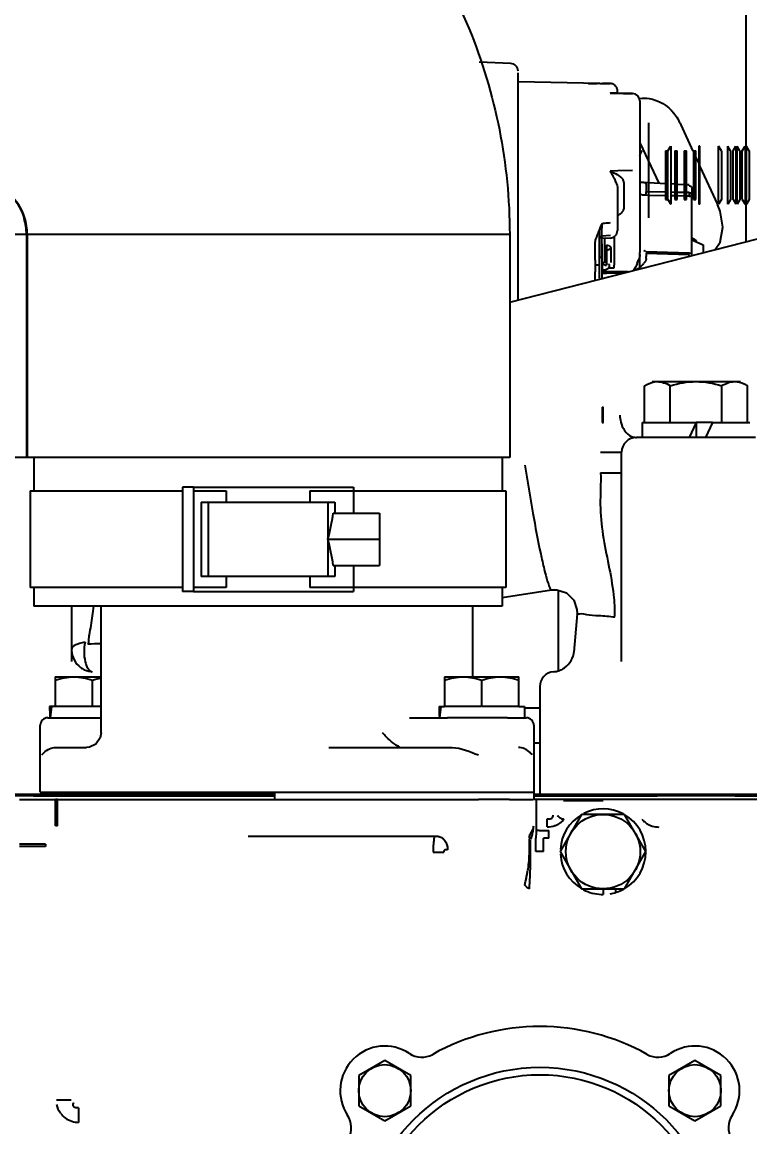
# Model space of a CAD drawing. Header units: millimetres. Extents: x 9130 to 9550, y -18883 to -17651.
# Drawn here: x 9353.588 to 9354.566, y -18044.367 to -18042.881 of the extents above; entities that cross this region are included whole.
import ezdxf

# ---------------------------------------------------------------- set-up
doc = ezdxf.new("R2010")
doc.units = ezdxf.units.MM
doc.layers.add('1430851_DXF_CONTINUOUS_LINE', color=7, linetype='Continuous')
doc.layers.add('3884027_DKREDXF_CONTINUOUS_LINE', color=7, linetype='Continuous')
doc.styles.add('KOTE ZA MONNTAZU', font='simplex.shx', dxfattribs={"width": 0.7, "oblique": 8, "height": 3})
doc.dimstyles.new('KOTE ZA MONTAZU u cm', dxfattribs={"dimscale": 0, "dimtxt": 1.5, "dimasz": 1.5, "dimexe": 0.8, "dimexo": 0.1, "dimgap": 1, "dimtad": 1, "dimdec": 1, "dimlfac": 10, "dimzin": 12, "dimdsep": 46, "dimtxsty": 'KOTE ZA MONNTAZU', "dimcen": 1.5, "dimclrt": 1, "dimadec": 0, "dimazin": 0, "dimtfac": 1, "dimtdec": 1, "dimtmove": 0, "dimatfit": 3, "dimfxl": 1, "dimtolj": 2, "dimtzin": 0, "dimarcsym": 0})

# ---------------------------------------------------------------- blocks, each defined once
blk = doc.blocks.new('*D1102')
at = {"color": 0, "lineweight": -2, "transparency": 16777216}
for p, q in [((9345.4099, -18047.6265), (9345.4099, -18048.7074)), ((9359.4099, -18047.6265), (9359.4099, -18048.7074)), ((9346.0099, -18048.5074), (9358.8099, -18048.5074))]:
    blk.add_line(p, q, dxfattribs=at)
at = {"color": 0, "transparency": 16777216}
for points in [[(9346.0099, -18048.4074), (9346.0099, -18048.6074), (9345.4099, -18048.5074)], [(9358.8099, -18048.4074), (9358.8099, -18048.6074), (9359.4099, -18048.5074)]]:
    blk.add_solid(points, dxfattribs=at)
at = {"layer": 'Defpoints', "color": 0, "transparency": 16777216}
for p in [(9345.4099, -18047.5265), (9359.4099, -18047.5265), (9359.4099, -18048.5074)]:
    blk.add_point(p, dxfattribs=at)
at = {"color": 1, "transparency": 16777216, "insert": (9352.4099, -18047.7074), "char_height": 3, "width": 6.923188, "attachment_point": 5, "style": 'KOTE ZA MONNTAZU'}
blk.add_mtext('\\A2;{\\H0.4x;140 cm}', dxfattribs=at)

msp = doc.modelspace()

# ---------------------------------------------------------------- linework, layer by layer
at = {"layer": '1430851_DXF_CONTINUOUS_LINE', "color": 7, "linetype": 'Continuous'}
for p, q in [((9354.5614, -18043.0477), (9354.5614, -18042.6072)), ((9354.5614, -18043.1762), (9354.5614, -18043.126))]:
    msp.add_line(p, q, dxfattribs=at)
at = {"layer": '3884027_DKREDXF_CONTINUOUS_LINE', "color": 6, "linetype": 'Continuous'}
for p, q in [((9354.2448, -18042.9368), (9354.2022, -18042.9348)), ((9354.2545, -18043.2549), (9354.2545, -18042.9494)), ((9354.3646, -18042.9635), (9354.2546, -18042.9615)), ((9354.3645, -18042.9635), (9354.3682, -18042.9635)), ((9354.3785, -18042.9637), (9354.3682, -18042.9635)), ((9354.3682, -18042.9635), (9354.3751, -18042.9637)), ((9354.3751, -18042.9637), (9354.3785, -18042.9637)), ((9354.3826, -18042.9769), (9354.3785, -18042.9768)), ((9354.3871, -18042.977), (9354.3826, -18042.9769)), ((9354.4086, -18042.977), (9354.3845, -18042.9764)), ((9354.3907, -18042.9771), (9354.3871, -18042.977)), ((9354.3884, -18042.9765), (9354.3884, -18042.9737)), ((9354.3965, -18042.9773), (9354.3907, -18042.9771)), ((9354.4005, -18042.9774), (9354.3965, -18042.9773)), ((9354.4184, -18042.987), (9354.4184, -18043.1906)), ((9354.4735, -18043.019), (9354.4898, -18043.0546)), ((9354.4189, -18043.0441), (9354.4437, -18043.0978)), ((9354.453, -18043.0543), (9354.4562, -18043.0543)), ((9354.4562, -18043.0543), (9354.46, -18043.0477)), ((9354.4562, -18043.1194), (9354.4562, -18043.0543)), ((9354.4655, -18043.0543), (9354.4687, -18043.0543)), ((9354.478, -18043.0543), (9354.4812, -18043.0543)), ((9354.4905, -18043.0543), (9354.4937, -18043.0543)), ((9354.4992, -18043.0477), (9354.4975, -18043.0477)), ((9354.528, -18043.0543), (9354.5242, -18043.0477)), ((9354.5405, -18043.0543), (9354.5367, -18043.0477)), ((9354.5437, -18043.0543), (9354.5475, -18043.0477)), ((9354.553, -18043.0543), (9354.5492, -18043.0477)), ((9354.5562, -18043.0543), (9354.56, -18043.0477)), ((9354.5655, -18043.0543), (9354.5617, -18043.0477)), ((9354.4933, -18043.062), (9354.4975, -18043.0712)), ((9354.3886, -18043.0811), (9354.3785, -18043.0813)), ((9354.4085, -18043.0807), (9354.3886, -18043.0811)), ((9354.4992, -18043.075), (9354.5228, -18043.1263)), ((9354.4537, -18043.0984), (9354.4216, -18043.0968)), ((9354.4662, -18043.099), (9354.46, -18043.0987)), ((9354.4786, -18043.0996), (9354.4693, -18043.0992)), ((9354.4845, -18043.0999), (9354.4818, -18043.0998)), ((9354.3884, -18043.104), (9354.3884, -18043.1613)), ((9354.4531, -18043.1097), (9354.427, -18043.1092)), ((9354.4303, -18043.114), (9354.427, -18043.1139)), ((9354.453, -18043.1144), (9354.4303, -18043.114)), ((9354.4656, -18043.11), (9354.46, -18043.1098)), ((9354.4655, -18043.1147), (9354.4602, -18043.1145)), ((9354.478, -18043.1149), (9354.4686, -18043.1147)), ((9354.4781, -18043.1102), (9354.4687, -18043.11)), ((9354.4845, -18043.115), (9354.4811, -18043.115)), ((9354.4845, -18043.1103), (9354.4812, -18043.1103)), ((9354.4884, -18043.1043), (9354.4884, -18043.1134)), ((9354.4884, -18043.1952), (9354.4884, -18043.1162)), ((9354.453, -18043.1194), (9354.4562, -18043.1194)), ((9354.4562, -18043.1194), (9354.46, -18043.126)), ((9354.4655, -18043.1194), (9354.4687, -18043.1194)), ((9354.478, -18043.1194), (9354.4812, -18043.1194)), ((9354.4905, -18043.1194), (9354.4937, -18043.1194)), ((9354.4992, -18043.126), (9354.4975, -18043.126)), ((9354.5264, -18043.1353), (9354.5228, -18043.1263)), ((9354.528, -18043.1194), (9354.5242, -18043.126)), ((9354.5405, -18043.1194), (9354.5367, -18043.126)), ((9354.5437, -18043.1194), (9354.5475, -18043.126)), ((9354.553, -18043.1194), (9354.5492, -18043.126)), ((9354.5562, -18043.1194), (9354.56, -18043.126)), ((9354.5655, -18043.1194), (9354.5617, -18043.126)), ((9354.3869, -18043.1666), (9354.3884, -18043.1614)), ((9353.5933, -18043.1665), (9353.5933, -18043.4665)), ((9353.5946, -18043.4665), (9353.5946, -18043.1665)), ((9354.2433, -18043.1665), (9354.2433, -18043.4665)), ((9354.2433, -18043.2577), (9354.5764, -18043.1724)), ((9354.3637, -18043.1618), (9354.3637, -18043.2255)), ((9354.3791, -18043.1714), (9354.3667, -18043.1722)), ((9354.3791, -18043.1714), (9354.383, -18043.1702)), ((9354.383, -18043.1702), (9354.3869, -18043.1666)), ((9354.3837, -18043.1696), (9354.3837, -18043.2079)), ((9354.492, -18043.1732), (9354.4884, -18043.1716)), ((9354.4884, -18043.1739), (9354.5037, -18043.1807)), ((9354.492, -18043.1732), (9354.4947, -18043.175)), ((9354.3584, -18043.2011), (9354.3584, -18043.1809)), ((9354.3792, -18043.1845), (9354.3792, -18043.2043)), ((9354.5037, -18043.1807), (9354.5037, -18043.191)), ((9354.3584, -18043.2072), (9354.3637, -18043.2072)), ((9354.3584, -18043.2282), (9354.3584, -18043.2169)), ((9354.3678, -18043.2258), (9354.3678, -18043.224)), ((9354.4348, -18043.3645), (9354.5539, -18043.3645)), ((9354.4246, -18043.4195), (9354.4246, -18043.3699)), ((9354.4593, -18043.4195), (9354.4593, -18043.3699)), ((9354.5285, -18043.4195), (9354.5285, -18043.3699)), ((9354.5632, -18043.4195), (9354.5632, -18043.3699)), ((9354.4214, -18043.4195), (9354.4214, -18043.4395)), ((9354.4214, -18043.4195), (9354.4939, -18043.4195)), ((9354.516, -18043.4195), (9354.5664, -18043.4195)), ((9354.5739, -18043.4395), (9354.4139, -18043.4395)), ((9353.6033, -18043.4665), (9353.6033, -18043.5115)), ((9354.2333, -18043.4665), (9354.2333, -18043.5115)), ((9354.3656, -18043.4595), (9354.3939, -18043.4595)), ((9354.3939, -18043.7406), (9354.3939, -18043.4595)), ((9354.3656, -18043.4873), (9354.3939, -18043.4873)), ((9353.5983, -18043.5115), (9353.5983, -18043.6415)), ((9353.8033, -18043.5065), (9353.8033, -18043.6465)), ((9353.8182, -18043.5065), (9353.8033, -18043.5065)), ((9354.2383, -18043.5115), (9354.2383, -18043.6415)), ((9353.8283, -18043.5265), (9354.0083, -18043.5265)), ((9353.8379, -18043.5265), (9353.8379, -18043.6265)), ((9353.9987, -18043.5265), (9353.9987, -18043.6265)), ((9354.006, -18043.5415), (9354.0683, -18043.5415)), ((9354.0683, -18043.5415), (9354.0683, -18043.6115)), ((9353.9987, -18043.5765), (9354.0683, -18043.5765)), ((9354.006, -18043.6115), (9354.0683, -18043.6115)), ((9354.0083, -18043.6265), (9353.8283, -18043.6265)), ((9353.6033, -18043.6415), (9353.6033, -18043.6665)), ((9353.8182, -18043.6465), (9353.8033, -18043.6465)), ((9354.2333, -18043.6415), (9354.2333, -18043.6665)), ((9354.2333, -18043.6548), (9354.2994, -18043.6446)), ((9354.2994, -18043.6446), (9354.3067, -18043.6444)), ((9354.3067, -18043.6444), (9354.3197, -18043.6486)), ((9354.3197, -18043.6486), (9354.3294, -18043.6582)), ((9354.2333, -18043.6665), (9353.6033, -18043.6665)), ((9353.6539, -18043.6665), (9353.6539, -18043.7408)), ((9353.6939, -18043.8366), (9353.6939, -18043.6665)), ((9354.1939, -18043.7615), (9354.1939, -18043.6665)), ((9354.3339, -18043.6766), (9354.3298, -18043.7282)), ((9353.632, -18043.7615), (9353.632, -18043.8015)), ((9353.632, -18043.7615), (9353.6939, -18043.7615)), ((9353.682, -18043.8015), (9353.682, -18043.766)), ((9354.1558, -18043.7615), (9354.1558, -18043.8015)), ((9354.1558, -18043.7615), (9354.2558, -18043.7615)), ((9354.2058, -18043.8015), (9354.2058, -18043.766)), ((9354.2558, -18043.8015), (9354.2558, -18043.7615)), ((9354.2839, -18043.7745), (9354.2839, -18043.9195)), ((9353.632, -18043.8015), (9353.627, -18043.8015)), ((9353.6816, -18043.8015), (9353.6324, -18043.8015)), ((9353.6939, -18043.8015), (9353.6824, -18043.8015)), ((9354.2633, -18043.8015), (9354.2633, -18043.8165)), ((9354.2839, -18043.8035), (9354.2633, -18043.8035)), ((9353.612, -18043.9165), (9353.612, -18043.8265)), ((9353.6223, -18043.8165), (9353.6939, -18043.8165)), ((9354.1084, -18043.8165), (9354.1596, -18043.8165)), ((9354.2404, -18043.8165), (9354.2655, -18043.8165)), ((9354.2758, -18043.8265), (9354.2758, -18043.9265)), ((9353.6328, -18043.8565), (9353.674, -18043.8565)), ((9353.6784, -18043.856), (9353.6743, -18043.8565)), ((9354.0002, -18043.8565), (9354.166, -18043.8565)), ((9354.2839, -18043.8505), (9354.2758, -18043.8505)), ((9353.7639, -18043.9195), (9353.7639, -18043.9165)), ((9353.8689, -18043.9195), (9353.8689, -18043.9165)), ((9353.73, -18043.9195), (9353.3697, -18043.9195)), ((9353.5839, -18043.9265), (9353.6325, -18043.9265)), ((9353.6029, -18043.9215), (9353.927, -18043.9215)), ((9353.6353, -18043.9265), (9354.2014, -18043.9265)), ((9354.2432, -18043.9265), (9354.2748, -18043.9265)), ((9354.2758, -18043.9215), (9354.4415, -18043.9215)), ((9356.1539, -18043.9265), (9354.2758, -18043.9265)), ((9354.2788, -18043.9265), (9354.2788, -18043.9538)), ((9354.67, -18043.9195), (9354.3178, -18043.9195)), ((9354.5466, -18043.9215), (9355.3815, -18043.9215)), ((9354.34, -18043.9465), (9354.3112, -18043.9965)), ((9354.3978, -18043.9465), (9354.34, -18043.9465)), ((9354.4266, -18043.9965), (9354.3978, -18043.9465)), ((9354.3112, -18043.9965), (9354.34, -18044.0465)), ((9354.3978, -18044.0465), (9354.4266, -18043.9965)), ((9354.34, -18044.0465), (9354.3978, -18044.0465)), ((9354.0753, -18044.2775), (9354.0403, -18044.2977)), ((9354.1103, -18044.2977), (9354.0753, -18044.2775)), ((9354.4925, -18044.2775), (9354.4575, -18044.2977)), ((9354.5275, -18044.2977), (9354.4925, -18044.2775)), ((9354.0403, -18044.2977), (9354.0403, -18044.3381)), ((9354.1103, -18044.3381), (9354.1103, -18044.2977)), ((9354.4575, -18044.2977), (9354.4575, -18044.3381)), ((9354.5275, -18044.3381), (9354.5275, -18044.2977)), ((9354.0403, -18044.3381), (9354.0753, -18044.3583)), ((9354.0753, -18044.3583), (9354.1103, -18044.3381)), ((9354.4575, -18044.3381), (9354.4925, -18044.3583)), ((9354.4925, -18044.3583), (9354.5275, -18044.3381))]:
    msp.add_line(p, q, dxfattribs=at)
at = {"layer": '3884027_DKREDXF_CONTINUOUS_LINE', "color": 7, "linetype": 'Continuous'}
for p, q in [((9354.4303, -18043.1443), (9354.4303, -18043.0164)), ((9354.453, -18043.0543), (9354.453, -18043.1194)), ((9354.46, -18043.0477), (9354.46, -18043.126)), ((9354.4655, -18043.0543), (9354.4655, -18043.1194)), ((9354.4687, -18043.1194), (9354.4687, -18043.0543)), ((9354.478, -18043.0543), (9354.478, -18043.1194)), ((9354.4812, -18043.1194), (9354.4812, -18043.0543)), ((9354.4905, -18043.0543), (9354.4905, -18043.1194)), ((9354.4937, -18043.1194), (9354.4937, -18043.0543)), ((9354.4975, -18043.0477), (9354.4975, -18043.126)), ((9354.4992, -18043.126), (9354.4992, -18043.0477)), ((9354.5242, -18043.126), (9354.5242, -18043.0477)), ((9354.528, -18043.0543), (9354.528, -18043.1194)), ((9354.5367, -18043.126), (9354.5367, -18043.0477)), ((9354.5405, -18043.0543), (9354.5405, -18043.1194)), ((9354.5437, -18043.1194), (9354.5437, -18043.0543)), ((9354.5475, -18043.0477), (9354.5475, -18043.126)), ((9354.5492, -18043.126), (9354.5492, -18043.0477)), ((9354.553, -18043.0543), (9354.553, -18043.1194)), ((9354.5562, -18043.1194), (9354.5562, -18043.0543)), ((9354.56, -18043.0477), (9354.56, -18043.126)), ((9354.5617, -18043.126), (9354.5617, -18043.0477)), ((9354.5655, -18043.0543), (9354.5655, -18043.1194)), ((9354.397, -18043.0983), (9354.397, -18043.129)), ((9354.427, -18043.101), (9354.427, -18043.1092)), ((9354.3883, -18043.1024), (9354.3884, -18043.104)), ((9354.427, -18043.1105), (9354.427, -18043.1092)), ((9354.4845, -18043.1103), (9354.4845, -18043.1124)), ((9354.4845, -18043.1124), (9354.4845, -18043.115)), ((9354.4878, -18043.103), (9354.4884, -18043.1043)), ((9354.4878, -18043.1119), (9354.4884, -18043.1134)), ((9354.4878, -18043.1156), (9354.4884, -18043.1162)), ((9354.4884, -18043.1043), (9354.4884, -18043.1041)), ((9354.4884, -18043.1162), (9354.4884, -18043.1134)), ((9354.2433, -18043.1665), (9352.5268, -18043.1665)), ((9354.367, -18043.1682), (9354.3787, -18043.1674)), ((9354.367, -18043.1722), (9354.367, -18043.1961)), ((9354.3707, -18043.1722), (9354.3707, -18043.205)), ((9354.3584, -18043.1809), (9354.3584, -18043.1786)), ((9354.3678, -18043.224), (9354.3678, -18043.1791)), ((9354.3735, -18043.1808), (9354.3735, -18043.2079)), ((9354.4184, -18043.2103), (9354.4184, -18043.1906)), ((9354.427, -18043.1893), (9354.4845, -18043.1912)), ((9354.3584, -18043.2011), (9354.3584, -18043.2169)), ((9354.3679, -18043.2043), (9354.3679, -18043.2142)), ((9354.427, -18043.1916), (9354.427, -18043.1963)), ((9354.427, -18043.1916), (9354.4845, -18043.1935)), ((9354.427, -18043.1987), (9354.427, -18043.1963)), ((9354.4845, -18043.1952), (9354.4845, -18043.1935)), ((9354.3707, -18043.2169), (9354.367, -18043.2169)), ((9354.3672, -18043.2184), (9354.3707, -18043.2184)), ((9354.3679, -18043.214), (9354.3679, -18043.2142)), ((9354.3735, -18043.2169), (9354.3707, -18043.2169)), ((9354.3707, -18043.2184), (9354.3735, -18043.2184)), ((9354.3837, -18043.2169), (9354.3735, -18043.2169)), ((9354.3735, -18043.2184), (9354.3837, -18043.2183)), ((9354.3754, -18043.2113), (9354.3837, -18043.2113)), ((9354.3837, -18043.2113), (9354.3837, -18043.2079)), ((9354.4025, -18043.2169), (9354.3837, -18043.2169)), ((9354.3837, -18043.2183), (9354.397, -18043.2183)), ((9354.3675, -18043.3989), (9354.3675, -18043.4195)), ((9354.3675, -18043.3989), (9354.3695, -18043.3989)), ((9354.3692, -18043.4195), (9354.3692, -18043.3989)), ((9354.3675, -18043.4195), (9354.3693, -18043.4195)), ((9354.4939, -18043.4195), (9354.4846, -18043.4395)), ((9354.4939, -18043.4195), (9354.4939, -18043.4395)), ((9354.516, -18043.4195), (9354.4939, -18043.4195)), ((9354.516, -18043.4195), (9354.5066, -18043.4395)), ((9354.2433, -18043.4665), (9352.5268, -18043.4665)), ((9353.5983, -18043.5115), (9353.8033, -18043.5115)), ((9353.8182, -18043.5065), (9353.8182, -18043.6465)), ((9353.8182, -18043.5065), (9354.0333, -18043.5065)), ((9353.8182, -18043.5115), (9353.862, -18043.5115)), ((9353.862, -18043.5115), (9353.862, -18043.5265)), ((9353.9747, -18043.5115), (9353.9747, -18043.5265)), ((9353.9747, -18043.5115), (9354.2383, -18043.5115)), ((9354.0333, -18043.5065), (9354.0333, -18043.5415)), ((9353.8283, -18043.5265), (9353.8283, -18043.6265)), ((9354.0083, -18043.5265), (9354.0083, -18043.5415)), ((9354.0083, -18043.6115), (9354.0083, -18043.6265)), ((9354.0333, -18043.6115), (9354.0333, -18043.6465)), ((9353.862, -18043.6265), (9353.862, -18043.6415)), ((9353.9747, -18043.6265), (9353.9747, -18043.6415)), ((9353.8033, -18043.6415), (9353.5983, -18043.6415)), ((9353.862, -18043.6415), (9353.8182, -18043.6415)), ((9353.8182, -18043.6465), (9354.0333, -18043.6465)), ((9354.2383, -18043.6415), (9353.9747, -18043.6415)), ((9354.3089, -18043.7546), (9354.3089, -18043.6446)), ((9353.627, -18043.8015), (9353.6245, -18043.8015)), ((9354.1483, -18043.8015), (9354.1558, -18043.8015)), ((9354.2054, -18043.8015), (9354.1562, -18043.8015)), ((9354.2554, -18043.8015), (9354.2062, -18043.8015)), ((9354.2558, -18043.8015), (9354.2633, -18043.8015)), ((9354.2404, -18043.8165), (9354.1596, -18043.8165)), ((9353.612, -18043.9165), (9354.2758, -18043.9165)), ((9353.927, -18043.9165), (9353.927, -18043.9265)), ((9353.6029, -18043.9215), (9353.4772, -18043.9215)), ((9353.6325, -18043.9618), (9353.6325, -18043.9265)), ((9353.6353, -18043.9265), (9353.6325, -18043.9265)), ((9353.6353, -18043.9618), (9353.6353, -18043.9265)), ((9353.927, -18043.9195), (9353.73, -18043.9195)), ((9354.2432, -18043.9265), (9354.2014, -18043.9265)), ((9354.3178, -18043.9195), (9354.2758, -18043.9195)), ((9354.5466, -18043.9215), (9354.4415, -18043.9215)), ((9353.6353, -18043.9618), (9353.6325, -18043.9618)), ((9354.2938, -18043.9633), (9354.2938, -18043.9525)), ((9353.9063, -18043.9761), (9353.8915, -18043.9761)), ((9353.9439, -18043.9761), (9353.8915, -18043.9761)), ((9354.1471, -18043.9761), (9353.9439, -18043.9761)), ((9354.2742, -18043.9681), (9354.2742, -18043.9681)), ((9354.2787, -18043.9965), (9354.2787, -18043.9782)), ((9354.283, -18043.9682), (9354.2961, -18043.9682)), ((9354.2887, -18043.9965), (9354.2887, -18043.9782)), ((9354.2961, -18043.9782), (9354.2887, -18043.9782)), ((9354.2961, -18043.9782), (9354.2961, -18043.9682)), ((9353.6192, -18043.9865), (9353.5839, -18043.9865)), ((9353.6192, -18043.9895), (9353.5839, -18043.9895)), ((9353.6192, -18043.9865), (9353.6192, -18043.9895)), ((9354.2698, -18043.9832), (9354.2698, -18043.981)), ((9354.2698, -18043.9965), (9354.2698, -18043.9832)), ((9354.2712, -18043.9832), (9354.2712, -18043.981)), ((9354.1404, -18043.9971), (9354.1546, -18043.9971)), ((9354.1598, -18043.9941), (9354.1565, -18043.9941)), ((9354.2887, -18043.9965), (9354.2787, -18043.9965)), ((9354.2636, -18044.0415), (9354.2647, -18044.0367)), ((9354.3689, -18044.0465), (9354.3689, -18044.054)), ((9354.3855, -18044.0465), (9354.3855, -18044.0516)), ((9353.6536, -18044.3308), (9353.6336, -18044.3308)), ((9353.6635, -18044.3411), (9353.6635, -18044.3605))]:
    msp.add_line(p, q, dxfattribs=at)
for points in [[(9354.3876, -18043.0995), (9354.388, -18043.1009), (9354.3883, -18043.1024)], [(9354.4265, -18043.0982), (9354.4268, -18043.0992), (9354.427, -18043.1001), (9354.427, -18043.101)], [(9354.4845, -18043.1011), (9354.4864, -18043.1015), (9354.4878, -18043.1026), (9354.4884, -18043.1041)], [(9354.427, -18043.1139), (9354.427, -18043.1121), (9354.427, -18043.1105)], [(9354.4845, -18043.1103), (9354.4864, -18043.1107), (9354.4878, -18043.1119)], [(9354.4845, -18043.115), (9354.4864, -18043.1152), (9354.4878, -18043.1156)], [(9354.427, -18043.1904), (9354.427, -18043.1896), (9354.427, -18043.1893)], [(9354.4845, -18043.1912), (9354.4864, -18043.1918), (9354.4878, -18043.1932)], [(9354.2727, -18043.9695), (9354.2724, -18043.9699), (9354.2721, -18043.9702)], [(9354.2698, -18043.981), (9354.2698, -18043.9806), (9354.2697, -18043.9803), (9354.2697, -18043.9801), (9354.2695, -18043.9801), (9354.2694, -18043.9803)], [(9354.1565, -18043.9941), (9354.1561, -18043.9942), (9354.1558, -18043.9943), (9354.1555, -18043.9945), (9354.1552, -18043.9949), (9354.1549, -18043.9953), (9354.1547, -18043.9959), (9354.1546, -18043.9965), (9354.1546, -18043.9971)]]:
    msp.add_lwpolyline(points, dxfattribs=at)
at = {"layer": '3884027_DKREDXF_CONTINUOUS_LINE', "color": 6, "linetype": 'Continuous'}
for points in [[(9354.5198, -18043.1869), (9354.5263, -18043.1768), (9354.53, -18043.1568), (9354.5264, -18043.1353)], [(9354.3294, -18043.6582), (9354.3338, -18043.6709), (9354.3339, -18043.6766)], [(9353.6939, -18043.8365), (9353.6926, -18043.8436), (9353.6869, -18043.8518), (9353.6784, -18043.856)]]:
    msp.add_lwpolyline(points, dxfattribs=at)
for centre, radius in [((9354.3689, -18043.9965), 0.05), ((9354.0753, -18044.3179), 0.035), ((9354.4925, -18044.3179), 0.035), ((9354.2839, -18044.5265), 0.23)]:
    msp.add_circle(centre, radius, dxfattribs=at)
at = {"layer": '3884027_DKREDXF_CONTINUOUS_LINE', "color": 7, "linetype": 'Continuous'}
msp.add_circle((9354.2839, -18044.5265), 0.24, dxfattribs=at)
at = {"layer": '3884027_DKREDXF_CONTINUOUS_LINE', "color": 6, "linetype": 'Continuous'}
for centre, radius, start, end in [((9354.2444, -18042.9469), 0.0102, 360, 87.4194), ((9354.3583, -18043.3077), 0.3443, 88.9643, 89.5807), ((9354.4084, -18042.987), 0.01, 359.9899, 88.4828), ((9354.4247, -18043.0318), 0.0482, 82.7608, 97.665), ((9353.5152, -18043.1666), 0.0781, 0.0418, 16.1007), ((9354.4162, -18043.7344), 0.5844, 94.4374, 94.8094), ((9354.3637, -18043.1937), 0.00419, 270, 360), ((9354.442, -18043.3911), 0.0266, 90.0495, 99.231), ((9354.4139, -18043.4595), 0.02, 90, 180), ((9354.4139, -18043.423), 0.0165, 266.6379, 269.9961), ((9354.3421, -18043.6779), 0.0422, 355.4551, 357.1435), ((9353.6897, -18043.8328), 0.1159, 87.9271, 96.7864), ((9353.6836, -18043.7251), 0.0294, 233.7884, 238.8332), ((9353.6838, -18043.7259), 0.0287, 263.4032, 265.9895), ((9354.3039, -18043.7745), 0.02, 94.4853, 180), ((9353.622, -18043.8265), 0.01, 89.9995, 180), ((9354.2658, -18043.8265), 0.01, 0, 90.0005), ((9354.3125, -18048.4685), 4.5405, 89.2887, 89.9592), ((9353.6939, -18044.0365), 0.11, 122.3822, 124.145), ((9354.3689, -18043.9965), 0.0575, 120.4082, 176.6616), ((9354.3689, -18043.9965), 0.0575, 62.1458, 116.6493), ((9354.3689, -18043.9965), 0.0575, 0.4082, 59.5918), ((9354.444, -18043.9334), 0.03, 220.1738, 229.1245), ((9354.444, -18043.9333), 0.0301, 229.1116, 234.3713), ((9354.4439, -18043.9335), 0.0299, 234.381, 244.1268), ((9354.4439, -18043.9335), 0.0299, 244.1167, 252.707), ((9354.444, -18043.9332), 0.0302, 252.7532, 269.9346), ((9354.3689, -18043.9965), 0.0575, 183.2372, 239.5918), ((9354.3689, -18043.9965), 0.0575, 300.4082, 359.5918), ((9354.3689, -18043.9965), 0.0575, 242.8575, 267.6657), ((9354.3689, -18043.9965), 0.0575, 288.0484, 299.5918), ((9354.2839, -18044.5265), 0.295, 60.7509, 119.2491), ((9354.0753, -18044.3179), 0.06, 56.4048, 213.5952), ((9354.4925, -18044.3179), 0.06, 326.4048, 123.5952), ((9354.1251, -18044.2429), 0.03, 236.4048, 299.2491), ((9354.4427, -18044.2429), 0.03, 240.7509, 303.5952), ((9354.0003, -18044.3677), 0.03, 330.7509, 33.5952), ((9354.5675, -18044.3677), 0.03, 146.4048, 209.2491)]:
    msp.add_arc(centre, radius, start, end, dxfattribs=at)
at = {"layer": '3884027_DKREDXF_CONTINUOUS_LINE', "color": 7, "linetype": 'Continuous'}
for centre, radius, start, end in [((9354.3838, -18043.0059), 0.0295, 88.5576, 93.1427), ((9354.3839, -18043.0019), 0.0255, 83.3715, 88.5585), ((9354.2707, -18043.148), 0.1268, 29.7685, 31.7155), ((9354.2731, -18043.1466), 0.124, 26.2733, 29.7765), ((9354.2966, -18043.1351), 0.0978, 24.4253, 26.3268), ((9354.3833, -18043.0983), 0.0138, 8.7239, 25.5764), ((9354.3835, -18043.0983), 0.0136, 0.016, 8.729), ((9353.5184, -18043.1666), 0.0762, 0.061, 17.8162), ((9354.3785, -18043.1232), 0.0208, 298.2233, 305.0989), ((9354.643, -18043.2523), 0.2935, 160.0136, 160.6533), ((9355.3153, -18043.1908), 0.9489, 178.0152, 178.3511), ((9355.3076, -18043.1904), 0.9411, 177.6647, 178.0276), ((9354.8744, -18043.1784), 0.5078, 178.3246, 178.8499), ((9354.3555, -18043.1789), 0.065, 335.8884, 338.2688), ((9354.3617, -18043.1814), 0.0583, 338.283, 340.7222), ((9354.399, -18043.1849), 0.0321, 314.2394, 319.4803), ((9354.3334, -18043.9229), 0.0361, 223.5241, 225.7585), ((9354.2252, -18043.9615), 0.0501, 351.6053, 359.0663), ((9355.3726, -18043.9531), 1.0938, 180.0341, 180.3462), ((9355.1548, -18043.9544), 0.8759, 180.348, 180.5129), ((9354.61, -18043.9697), 0.3312, 178.7041, 179.0541), ((9354.2939, -18043.9337), 0.0296, 290.4097, 297.5328), ((9354.2937, -18043.9333), 0.03, 297.5587, 304.7758), ((9354.2935, -18043.933), 0.0305, 304.7601, 312.0951), ((9354.294, -18043.9335), 0.0298, 312.0757, 319.8318), ((9353.9438, -18059.5834), 15.6073, 89.99968, 90.13757), ((9354.2315, -18043.963), 0.0435, 336.5461, 344.2373), ((9354.2606, -18043.9611), 0.0147, 325.0273, 334.9995), ((9354.2275, -18043.9618), 0.0477, 344.2214, 351.6407), ((9355.2613, -18043.9778), 0.9826, 179.4349, 180.0222), ((9354.8092, -18043.9731), 0.5304, 179.0463, 179.2816), ((9354.9696, -18043.9752), 0.6908, 179.2771, 179.4146), ((9354.2691, -18044.8145), 0.8464, 89.0565, 89.3443), ((9354.2982, -18043.9964), 0.1578, 177.0706, 178.6234), ((9354.3209, -18043.997), 0.1805, 178.6014, 180.0272), ((9354.0794, -18043.9898), 0.191, 349.0765, 350.9115), ((9353.865, -18044.0118), 0.4062, 358.2864, 359.3576), ((9353.5817, -18043.8866), 0.6993, 347.6061, 348.0384), ((9353.9654, -18043.9678), 0.3071, 348.0274, 349.0818), ((9353.8743, -18044.0118), 0.3969, 357.2963, 358.2478), ((9354.3689, -18043.9965), 0.0575, 279.5665, 288.0484), ((9354.3689, -18043.9965), 0.0575, 267.6657, 270), ((9353.6635, -18044.3304), 0.0301, 216.4663, 234.2857), ((9353.6636, -18044.3302), 0.0303, 234.3887, 252.1068), ((9353.6636, -18044.3299), 0.0306, 252.1948, 269.769)]:
    msp.add_arc(centre, radius, start, end, dxfattribs=at)
at = {"layer": '3884027_DKREDXF_CONTINUOUS_LINE', "color": 6, "linetype": 'Continuous'}
for centre, start_param, end_param in [((9353.9183, -18043.5065), 1.105094, 1.344341), ((9353.9183, -18043.6465), 1.797252, 2.036498)]:
    msp.add_ellipse(centre, major_axis=(0, -0.1559), ratio=0.57735, start_param=start_param, end_param=end_param, dxfattribs=at)
at = {"layer": '3884027_DKREDXF_CONTINUOUS_LINE', "color": 7, "linetype": 'Continuous'}
for centre, start_param, end_param in [((9353.682, -18043.8015), 4.712389, 4.834336), ((9353.682, -18043.837), 4.420421, 4.545422), ((9354.2058, -18043.8015), 4.712389, 4.834336), ((9354.2058, -18043.837), 4.420421, 4.545422)]:
    msp.add_ellipse(centre, major_axis=(0, -0.1233), ratio=0.466308, start_param=start_param, end_param=end_param, dxfattribs=at)
at = {"layer": '3884027_DKREDXF_CONTINUOUS_LINE', "color": 6, "linetype": 'Continuous'}
for points, knots in [([(9353.5211, -18042.4415), (9353.6151, -18042.4415), (9353.8053, -18042.4793), (9354.0453, -18042.6409), (9354.2058, -18042.8819), (9354.2433, -18043.0723), (9354.2433, -18043.1665)], [0, 0, 0, 0, 0.249751, 0.499647, 0.74975, 1, 1, 1, 1]), ([(9354.3495, -18042.9645), (9354.3495, -18042.9634), (9354.3555, -18042.9639), (9354.3581, -18042.9634), (9354.3608, -18042.9634)], [0, 0, 0, 0, 0.290047, 1, 1, 1, 1]), ([(9354.3824, -18042.9646), (9354.3818, -18042.9643), (9354.3805, -18042.9639), (9354.3792, -18042.9637), (9354.3785, -18042.9637)], [0, 0, 0, 0, 0.504007, 1, 1, 1, 1]), ([(9354.3856, -18042.9668), (9354.3851, -18042.9664), (9354.3841, -18042.9655), (9354.383, -18042.9649), (9354.3824, -18042.9646)], [0, 0, 0, 0, 0.499817, 1, 1, 1, 1]), ([(9354.3876, -18042.97), (9354.3874, -18042.9694), (9354.3868, -18042.9683), (9354.386, -18042.9673), (9354.3856, -18042.9668)], [0, 0, 0, 0, 0.499831, 1, 1, 1, 1]), ([(9354.3884, -18042.9737), (9354.3884, -18042.9731), (9354.3882, -18042.9718), (9354.3879, -18042.9706), (9354.3876, -18042.97)], [0, 0, 0, 0, 0.496353, 1, 1, 1, 1]), ([(9354.3771, -18043.207), (9354.3771, -18043.2069), (9354.3769, -18043.2065), (9354.3766, -18043.2062), (9354.3765, -18043.206)], [0, 0, 0, 0, 0.47927, 1, 1, 1, 1]), ([(9354.3679, -18043.2142), (9354.3689, -18043.2142), (9354.3711, -18043.214), (9354.3732, -18043.2135), (9354.3742, -18043.213)], [0, 0, 0, 0, 0.484956, 1, 1, 1, 1]), ([(9354.3742, -18043.213), (9354.3746, -18043.2129), (9354.3753, -18043.2125), (9354.376, -18043.2121), (9354.3763, -18043.2119)], [0, 0, 0, 0, 0.517068, 1, 1, 1, 1]), ([(9354.3763, -18043.2119), (9354.3767, -18043.2115), (9354.3774, -18043.2107), (9354.3777, -18043.2096), (9354.3777, -18043.2091)], [0, 0, 0, 0, 0.508854, 1, 1, 1, 1]), ([(9354.3777, -18043.2091), (9354.3777, -18043.2088), (9354.3776, -18043.2081), (9354.3773, -18043.2074), (9354.3771, -18043.207)], [0, 0, 0, 0, 0.459229, 1, 1, 1, 1]), ([(9354.5587, -18043.3675), (9354.5594, -18043.3679), (9354.561, -18043.3686), (9354.5624, -18043.3694), (9354.5632, -18043.3699)], [0, 0, 0, 0, 0.495572, 1, 1, 1, 1]), ([(9354.3916, -18043.4095), (9354.3916, -18043.4126), (9354.3927, -18043.4237), (9354.3998, -18043.435), (9354.4072, -18043.4381)], [0, 0, 0, 0, 0.280332, 1, 1, 1, 1]), ([(9354.4072, -18043.4381), (9354.4082, -18043.4385), (9354.41, -18043.4391), (9354.412, -18043.4394), (9354.4129, -18043.4395)], [0, 0, 0, 0, 0.504533, 1, 1, 1, 1]), ([(9354.2638, -18043.4766), (9354.2671, -18043.4982), (9354.2737, -18043.5379), (9354.2825, -18043.585), (9354.2892, -18043.6148), (9354.2932, -18043.631), (9354.2961, -18043.6387), (9354.2982, -18043.6448), (9354.2994, -18043.6446)], [0, 0, 0, 0, 0.380213, 0.70343, 0.82766, 0.920297, 0.977997, 1, 1, 1, 1]), ([(9354.3656, -18043.4873), (9354.366, -18043.5014), (9354.3641, -18043.5292), (9354.3692, -18043.5842), (9354.38, -18043.6239), (9354.383, -18043.651)], [0, 0, 0, 0, 0.256518, 0.504836, 1, 1, 1, 1]), ([(9353.676, -18043.7177), (9353.6779, -18043.7166), (9353.6767, -18043.7109), (9353.6787, -18043.7031), (9353.6808, -18043.6877), (9353.6828, -18043.6751), (9353.6838, -18043.6665)], [0, 0, 0, 0, 0.123939, 0.250638, 0.499973, 1, 1, 1, 1]), ([(9354.3848, -18043.6813), (9354.3776, -18043.6806), (9354.3656, -18043.6792), (9354.3482, -18043.679), (9354.3411, -18043.676), (9354.3338, -18043.6778), (9354.3339, -18043.6766)], [0, 0, 0, 0, 0.424179, 0.739746, 0.934233, 1, 1, 1, 1]), ([(9353.6722, -18043.715), (9353.6696, -18043.7154), (9353.6634, -18043.7167), (9353.6539, -18043.7202), (9353.6539, -18043.7247)], [0, 0, 0, 0, 0.361506, 1, 1, 1, 1]), ([(9353.6722, -18043.715), (9353.6705, -18043.7237), (9353.6699, -18043.7367), (9353.6765, -18043.7538), (9353.6818, -18043.7546)], [0, 0, 0, 0, 0.619681, 1, 1, 1, 1]), ([(9353.6142, -18043.8665), (9353.615, -18043.8653), (9353.6197, -18043.8598), (9353.6271, -18043.8565), (9353.6328, -18043.8565)], [0, 0, 0, 0, 0.207487, 1, 1, 1, 1]), ([(9354.2736, -18043.8665), (9354.2728, -18043.8653), (9354.2681, -18043.8598), (9354.2607, -18043.8565), (9354.255, -18043.8565)], [0, 0, 0, 0, 0.207487, 1, 1, 1, 1])]:
    msp.add_open_spline(points, degree=3, knots=knots, dxfattribs=at)
at = {"layer": '3884027_DKREDXF_CONTINUOUS_LINE', "color": 7, "linetype": 'Continuous'}
for points, knots in [([(9354.3822, -18042.9764), (9354.3816, -18042.9764), (9354.3803, -18042.9765), (9354.3791, -18042.9767), (9354.3785, -18042.9768)], [0, 0, 0, 0, 0.498402, 1, 1, 1, 1]), ([(9354.3876, -18043.0995), (9354.3874, -18043.0987), (9354.3867, -18043.0971), (9354.3861, -18043.0955), (9354.3857, -18043.0946)], [0, 0, 0, 0, 0.486951, 1, 1, 1, 1]), ([(9354.4216, -18043.0967), (9354.4212, -18043.0967), (9354.4204, -18043.0967), (9354.4196, -18043.0967), (9354.4191, -18043.0968)], [0, 0, 0, 0, 0.498254, 1, 1, 1, 1]), ([(9354.4249, -18043.0973), (9354.4244, -18043.0971), (9354.4233, -18043.0968), (9354.4222, -18043.0968), (9354.4216, -18043.0967)], [0, 0, 0, 0, 0.482004, 1, 1, 1, 1]), ([(9354.4265, -18043.0982), (9354.4263, -18043.098), (9354.4258, -18043.0976), (9354.4252, -18043.0974), (9354.4249, -18043.0973)], [0, 0, 0, 0, 0.49172, 1, 1, 1, 1]), ([(9354.4845, -18043.1001), (9354.4845, -18043.1), (9354.4845, -18043.1008), (9354.4845, -18043.1008), (9354.4845, -18043.1011)], [0, 0, 0, 0, 0.22405, 1, 1, 1, 1]), ([(9354.4845, -18043.1006), (9354.4845, -18043.1005), (9354.4845, -18043.1003), (9354.4845, -18043.1002), (9354.4845, -18043.1001)], [0, 0, 0, 0, 0.718837, 1, 1, 1, 1]), ([(9354.427, -18043.1139), (9354.4246, -18043.1139), (9354.4223, -18043.114), (9354.419, -18043.1126), (9354.419, -18043.1123)], [0, 0, 0, 0, 0.876242, 1, 1, 1, 1]), ([(9354.397, -18043.129), (9354.397, -18043.1298), (9354.3968, -18043.1315), (9354.3963, -18043.1331), (9354.3959, -18043.1339)], [0, 0, 0, 0, 0.492361, 1, 1, 1, 1]), ([(9354.3928, -18043.1383), (9354.3924, -18043.1387), (9354.3917, -18043.1393), (9354.3909, -18043.1399), (9354.3905, -18043.1402)], [0, 0, 0, 0, 0.494966, 1, 1, 1, 1]), ([(9354.3946, -18043.1362), (9354.3943, -18043.1366), (9354.3937, -18043.1373), (9354.3931, -18043.138), (9354.3928, -18043.1383)], [0, 0, 0, 0, 0.494438, 1, 1, 1, 1]), ([(9354.3959, -18043.1339), (9354.3958, -18043.1343), (9354.3954, -18043.1351), (9354.3949, -18043.1358), (9354.3946, -18043.1362)], [0, 0, 0, 0, 0.494882, 1, 1, 1, 1]), ([(9354.3634, -18043.1625), (9354.3637, -18043.1619), (9354.3641, -18043.1606), (9354.3646, -18043.1593), (9354.3648, -18043.1586)], [0, 0, 0, 0, 0.496549, 1, 1, 1, 1]), ([(9354.3648, -18043.1586), (9354.3651, -18043.158), (9354.3655, -18043.1569), (9354.3659, -18043.1557), (9354.3661, -18043.1551)], [0, 0, 0, 0, 0.500173, 1, 1, 1, 1]), ([(9354.3584, -18043.1786), (9354.3584, -18043.1781), (9354.3584, -18043.1772), (9354.3585, -18043.1763), (9354.3586, -18043.1759)], [0, 0, 0, 0, 0.501418, 1, 1, 1, 1]), ([(9354.3586, -18043.1759), (9354.3588, -18043.1748), (9354.3593, -18043.1728), (9354.36, -18043.1708), (9354.3604, -18043.1698)], [0, 0, 0, 0, 0.500196, 1, 1, 1, 1]), ([(9354.3604, -18043.1698), (9354.3607, -18043.1693), (9354.3611, -18043.1681), (9354.3616, -18043.167), (9354.3618, -18043.1664)], [0, 0, 0, 0, 0.500891, 1, 1, 1, 1]), ([(9354.3618, -18043.1664), (9354.3621, -18043.1657), (9354.3626, -18043.1645), (9354.3631, -18043.1632), (9354.3634, -18043.1625)], [0, 0, 0, 0, 0.49666, 1, 1, 1, 1]), ([(9354.3666, -18043.1712), (9354.3666, -18043.1708), (9354.3667, -18043.1698), (9354.3667, -18043.1688), (9354.3667, -18043.1682)], [0, 0, 0, 0, 0.419787, 1, 1, 1, 1]), ([(9354.3667, -18043.1722), (9354.3666, -18043.1723), (9354.3667, -18043.1716), (9354.3666, -18043.1715), (9354.3666, -18043.1712)], [0, 0, 0, 0, 0.240369, 1, 1, 1, 1]), ([(9354.3668, -18043.1712), (9354.3668, -18043.1715), (9354.3667, -18043.1717), (9354.3668, -18043.1722), (9354.3667, -18043.1722)], [0, 0, 0, 0, 0.727204, 1, 1, 1, 1]), ([(9354.367, -18043.1682), (9354.367, -18043.1688), (9354.3669, -18043.1698), (9354.3669, -18043.1708), (9354.3668, -18043.1712)], [0, 0, 0, 0, 0.57395, 1, 1, 1, 1]), ([(9354.3735, -18043.1808), (9354.3746, -18043.1808), (9354.3765, -18043.1814), (9354.3782, -18043.1825), (9354.3787, -18043.1833)], [0, 0, 0, 0, 0.529233, 1, 1, 1, 1]), ([(9354.3792, -18043.1845), (9354.3792, -18043.1855), (9354.3771, -18043.1874), (9354.3748, -18043.1881), (9354.3735, -18043.1881)], [0, 0, 0, 0, 0.433416, 1, 1, 1, 1]), ([(9354.3787, -18043.1833), (9354.3789, -18043.1835), (9354.3791, -18043.1838), (9354.3792, -18043.1843), (9354.3792, -18043.1845)], [0, 0, 0, 0, 0.526319, 1, 1, 1, 1]), ([(9354.4236, -18043.1885), (9354.424, -18043.1885), (9354.4249, -18043.1884), (9354.4256, -18043.188), (9354.426, -18043.1877)], [0, 0, 0, 0, 0.458775, 1, 1, 1, 1]), ([(9354.3679, -18043.2043), (9354.3679, -18043.2047), (9354.3684, -18043.2057), (9354.3692, -18043.2064), (9354.3697, -18043.2067)], [0, 0, 0, 0, 0.440307, 1, 1, 1, 1]), ([(9354.3696, -18043.2047), (9354.3693, -18043.2048), (9354.3688, -18043.2049), (9354.3682, -18043.205), (9354.3679, -18043.205)], [0, 0, 0, 0, 0.50596, 1, 1, 1, 1]), ([(9354.3718, -18043.2035), (9354.3714, -18043.2038), (9354.3707, -18043.2042), (9354.37, -18043.2045), (9354.3696, -18043.2047)], [0, 0, 0, 0, 0.496714, 1, 1, 1, 1]), ([(9354.418, -18043.1965), (9354.4178, -18043.1972), (9354.4174, -18043.1986), (9354.417, -18043.2), (9354.4168, -18043.2006)], [0, 0, 0, 0, 0.498397, 1, 1, 1, 1]), ([(9354.4184, -18043.1933), (9354.4184, -18043.1938), (9354.4183, -18043.1949), (9354.4181, -18043.196), (9354.418, -18043.1965)], [0, 0, 0, 0, 0.484859, 1, 1, 1, 1]), ([(9354.425, -18043.2037), (9354.4247, -18043.2041), (9354.4242, -18043.2048), (9354.4237, -18043.2054), (9354.4234, -18043.2058)], [0, 0, 0, 0, 0.498545, 1, 1, 1, 1]), ([(9354.4261, -18043.2019), (9354.4259, -18043.2022), (9354.4256, -18043.2028), (9354.4252, -18043.2034), (9354.425, -18043.2037)], [0, 0, 0, 0, 0.491634, 1, 1, 1, 1]), ([(9354.4268, -18043.2002), (9354.4267, -18043.2005), (9354.4265, -18043.201), (9354.4262, -18043.2016), (9354.4261, -18043.2019)], [0, 0, 0, 0, 0.488013, 1, 1, 1, 1]), ([(9354.427, -18043.1987), (9354.427, -18043.1989), (9354.4269, -18043.1994), (9354.4268, -18043.1999), (9354.4268, -18043.2002)], [0, 0, 0, 0, 0.489008, 1, 1, 1, 1]), ([(9354.3697, -18043.2067), (9354.37, -18043.2069), (9354.3705, -18043.2072), (9354.3711, -18043.2074), (9354.3714, -18043.2075)], [0, 0, 0, 0, 0.491702, 1, 1, 1, 1]), ([(9354.3714, -18043.2075), (9354.3718, -18043.2076), (9354.3725, -18043.2078), (9354.3732, -18043.2079), (9354.3735, -18043.2079)], [0, 0, 0, 0, 0.503974, 1, 1, 1, 1]), ([(9354.2992, -18043.9519), (9354.2998, -18043.9516), (9354.3011, -18043.9507), (9354.3015, -18043.9492), (9354.3016, -18043.9484)], [0, 0, 0, 0, 0.462589, 1, 1, 1, 1]), ([(9354.3016, -18043.9484), (9354.3016, -18043.9482), (9354.3016, -18043.9479), (9354.3016, -18043.9475), (9354.3016, -18043.9473)], [0, 0, 0, 0, 0.480637, 1, 1, 1, 1]), ([(9354.3104, -18043.9507), (9354.3101, -18043.9504), (9354.3093, -18043.9498), (9354.3086, -18043.9491), (9354.3082, -18043.9488)], [0, 0, 0, 0, 0.470905, 1, 1, 1, 1]), ([(9354.2752, -18043.9623), (9354.2752, -18043.9631), (9354.2749, -18043.9649), (9354.2743, -18043.9665), (9354.2739, -18043.9673)], [0, 0, 0, 0, 0.491714, 1, 1, 1, 1]), ([(9354.2938, -18043.9525), (9354.2947, -18043.9525), (9354.2965, -18043.9525), (9354.2984, -18043.9522), (9354.2992, -18043.9519)], [0, 0, 0, 0, 0.504905, 1, 1, 1, 1]), ([(9354.3167, -18043.9527), (9354.3162, -18043.9532), (9354.3135, -18043.953), (9354.3117, -18043.9517), (9354.3104, -18043.9507)], [0, 0, 0, 0, 0.308836, 1, 1, 1, 1]), ([(9354.1428, -18043.9761), (9354.1416, -18043.9763), (9354.1415, -18043.9823), (9354.1408, -18043.9854), (9354.1406, -18043.9884)], [0, 0, 0, 0, 0.291504, 1, 1, 1, 1]), ([(9354.1471, -18043.9761), (9354.1479, -18043.9761), (9354.1496, -18043.9763), (9354.1512, -18043.977), (9354.1519, -18043.9775)], [0, 0, 0, 0, 0.489353, 1, 1, 1, 1]), ([(9354.1519, -18043.9775), (9354.1527, -18043.9779), (9354.154, -18043.979), (9354.1552, -18043.9803), (9354.1557, -18043.981)], [0, 0, 0, 0, 0.484579, 1, 1, 1, 1]), ([(9354.2704, -18043.9733), (9354.2701, -18043.9738), (9354.2697, -18043.9749), (9354.2696, -18043.9762), (9354.2696, -18043.9768)], [0, 0, 0, 0, 0.502852, 1, 1, 1, 1]), ([(9354.2696, -18043.9768), (9354.2696, -18043.9772), (9354.2698, -18043.9783), (9354.2702, -18043.9792), (9354.2705, -18043.9797)], [0, 0, 0, 0, 0.474907, 1, 1, 1, 1]), ([(9354.2721, -18043.9702), (9354.2718, -18043.9707), (9354.2712, -18043.9717), (9354.2706, -18043.9727), (9354.2704, -18043.9733)], [0, 0, 0, 0, 0.49666, 1, 1, 1, 1]), ([(9354.274, -18043.967), (9354.2741, -18043.9672), (9354.2741, -18043.9676), (9354.2741, -18043.9679), (9354.2741, -18043.968)], [0, 0, 0, 0, 0.644058, 1, 1, 1, 1]), ([(9354.2741, -18043.968), (9354.2741, -18043.968), (9354.2742, -18043.968), (9354.2742, -18043.9681), (9354.2742, -18043.9681)], [0, 0, 0, 0, 0.691765, 1, 1, 1, 1]), ([(9353.6635, -18044.3411), (9353.6613, -18044.3411), (9353.656, -18044.3412), (9353.6557, -18044.3352), (9353.6569, -18044.3337)], [0, 0, 0, 0, 0.539914, 1, 1, 1, 1])]:
    msp.add_open_spline(points, degree=3, knots=knots, dxfattribs=at)
at = {"layer": '3884027_DKREDXF_CONTINUOUS_LINE', "color": 6, "linetype": 'Continuous'}
for points in [[(9354.4085, -18042.9776), (9354.4058, -18042.9775), (9354.4032, -18042.9775), (9354.4005, -18042.9774)], [(9354.4308, -18042.9839), (9354.4436, -18042.9855), (9354.4561, -18042.9935), (9354.4641, -18043.0035)], [(9354.4641, -18043.0035), (9354.4679, -18043.0082), (9354.4709, -18043.0135), (9354.4735, -18043.019)], [(9354.4182, -18043.0605), (9354.4191, -18043.0582), (9354.4202, -18043.0559), (9354.4213, -18043.0537)], [(9353.5658, -18043.1076), (9353.5773, -18043.117), (9353.5861, -18043.1306), (9353.5903, -18043.1449)], [(9354.3785, -18043.1511), (9354.376, -18043.1513), (9354.3735, -18043.1515), (9354.371, -18043.1517)], [(9354.4246, -18043.3699), (9354.4287, -18043.3675), (9354.4331, -18043.3656), (9354.4377, -18043.3648)], [(9354.4419, -18043.3645), (9354.4448, -18043.3645), (9354.4477, -18043.365), (9354.4504, -18043.3659)], [(9354.4504, -18043.3659), (9354.4535, -18043.3668), (9354.4565, -18043.3682), (9354.4593, -18043.3699)], [(9354.4593, -18043.3699), (9354.4705, -18043.3666), (9354.4822, -18043.3645), (9354.4939, -18043.3645)], [(9354.4939, -18043.3645), (9354.5056, -18043.3645), (9354.5173, -18043.3666), (9354.5285, -18043.3699)], [(9354.5285, -18043.3699), (9354.5338, -18043.3668), (9354.5398, -18043.3645), (9354.5459, -18043.3645)], [(9354.5459, -18043.3645), (9354.5502, -18043.3645), (9354.5547, -18043.3657), (9354.5587, -18043.3675)], [(9354.383, -18043.651), (9354.384, -18043.6606), (9354.3847, -18043.6703), (9354.3843, -18043.68)], [(9353.6539, -18043.7257), (9353.6542, -18043.7344), (9353.6591, -18043.7437), (9353.6662, -18043.7488)], [(9354.3171, -18043.7493), (9354.3241, -18043.7444), (9354.3292, -18043.7356), (9354.3299, -18043.727)], [(9353.6683, -18043.7503), (9353.672, -18043.7525), (9353.6762, -18043.7539), (9353.6805, -18043.7544)], [(9354.3023, -18043.7546), (9354.3075, -18043.7542), (9354.3128, -18043.7523), (9354.3171, -18043.7493)], [(9353.632, -18043.766), (9353.6401, -18043.7633), (9353.6486, -18043.7615), (9353.657, -18043.7615)], [(9353.657, -18043.7615), (9353.6655, -18043.7615), (9353.674, -18043.7633), (9353.682, -18043.766)], [(9353.682, -18043.766), (9353.6859, -18043.7647), (9353.6899, -18043.7636), (9353.6939, -18043.7628)], [(9354.1558, -18043.766), (9354.1638, -18043.7633), (9354.1723, -18043.7615), (9354.1808, -18043.7615)], [(9354.1808, -18043.7615), (9354.1892, -18043.7615), (9354.1977, -18043.7633), (9354.2058, -18043.766)], [(9354.2058, -18043.766), (9354.2138, -18043.7633), (9354.2223, -18043.7615), (9354.2308, -18043.7615)], [(9354.2308, -18043.7615), (9354.2392, -18043.7615), (9354.2477, -18043.7633), (9354.2558, -18043.766)], [(9354.0829, -18043.8474), (9354.0791, -18043.8441), (9354.0755, -18043.8404), (9354.0723, -18043.8365)], [(9354.0953, -18043.8556), (9354.0907, -18043.8538), (9354.0867, -18043.8507), (9354.0829, -18043.8474)], [(9354.166, -18043.8565), (9354.1783, -18043.8565), (9354.1899, -18043.8622), (9354.2014, -18043.8665)]]:
    msp.add_open_spline(points, degree=3, dxfattribs=at)
at = {"layer": '3884027_DKREDXF_CONTINUOUS_LINE', "color": 7, "linetype": 'Continuous'}
for points in [[(9354.3785, -18043.0813), (9354.3847, -18043.0842), (9354.3911, -18043.0874), (9354.3957, -18043.0923)], [(9353.5909, -18043.1433), (9353.5836, -18043.1206), (9353.5622, -18043.1001), (9353.5392, -18043.0939)], [(9354.4148, -18043.2055), (9354.4134, -18043.2088), (9354.4117, -18043.212), (9354.4098, -18043.2151)], [(9354.4214, -18043.2079), (9354.419, -18043.2103), (9354.4162, -18043.2123), (9354.4134, -18043.2142)], [(9354.2938, -18043.9633), (9354.2974, -18043.9633), (9354.301, -18043.9627), (9354.3043, -18043.9615)], [(9354.1557, -18043.981), (9354.1585, -18043.9846), (9354.1598, -18043.9895), (9354.1598, -18043.9941)], [(9354.2711, -18043.9965), (9354.2711, -18043.9921), (9354.2712, -18043.9876), (9354.2712, -18043.9832)], [(9354.268, -18044.0199), (9354.2692, -18044.0122), (9354.2698, -18044.0043), (9354.2698, -18043.9965)], [(9354.2711, -18044.0163), (9354.2712, -18044.0097), (9354.2711, -18044.0031), (9354.2711, -18043.9965)], [(9354.2698, -18044.0465), (9354.2701, -18044.0412), (9354.2705, -18044.0358), (9354.2707, -18044.0305)], [(9354.2698, -18044.0465), (9354.2674, -18044.0452), (9354.2652, -18044.0436), (9354.2636, -18044.0415)], [(9353.6393, -18044.3483), (9353.6368, -18044.3448), (9353.635, -18044.3407), (9353.6341, -18044.3365)]]:
    msp.add_open_spline(points, degree=3, dxfattribs=at)

# ---------------------------------------------------------------- dimensions: what is measured, and where the dimension line sits
at = {"color": 4}
dim = msp.add_linear_dim(base=(9359.4099, -18048.5074), p1=(9345.4099, -18047.5265), p2=(9359.4099, -18047.5265), text='{\\H0.4x;<>}', dimstyle='KOTE ZA MONTAZU u cm', override={"dimscale": 1, "dimasz": 0.6, "dimexe": 0.2, "dimgap": 0.2, "dimpost": ' cm'}, dxfattribs=at)
dim.commit()
dim.dimension.update_dxf_attribs({"geometry": '*D1102', "text_midpoint": (9352.4099, -18048.5074), "dimtype": 160})

doc.saveas('drawing.dxf')
